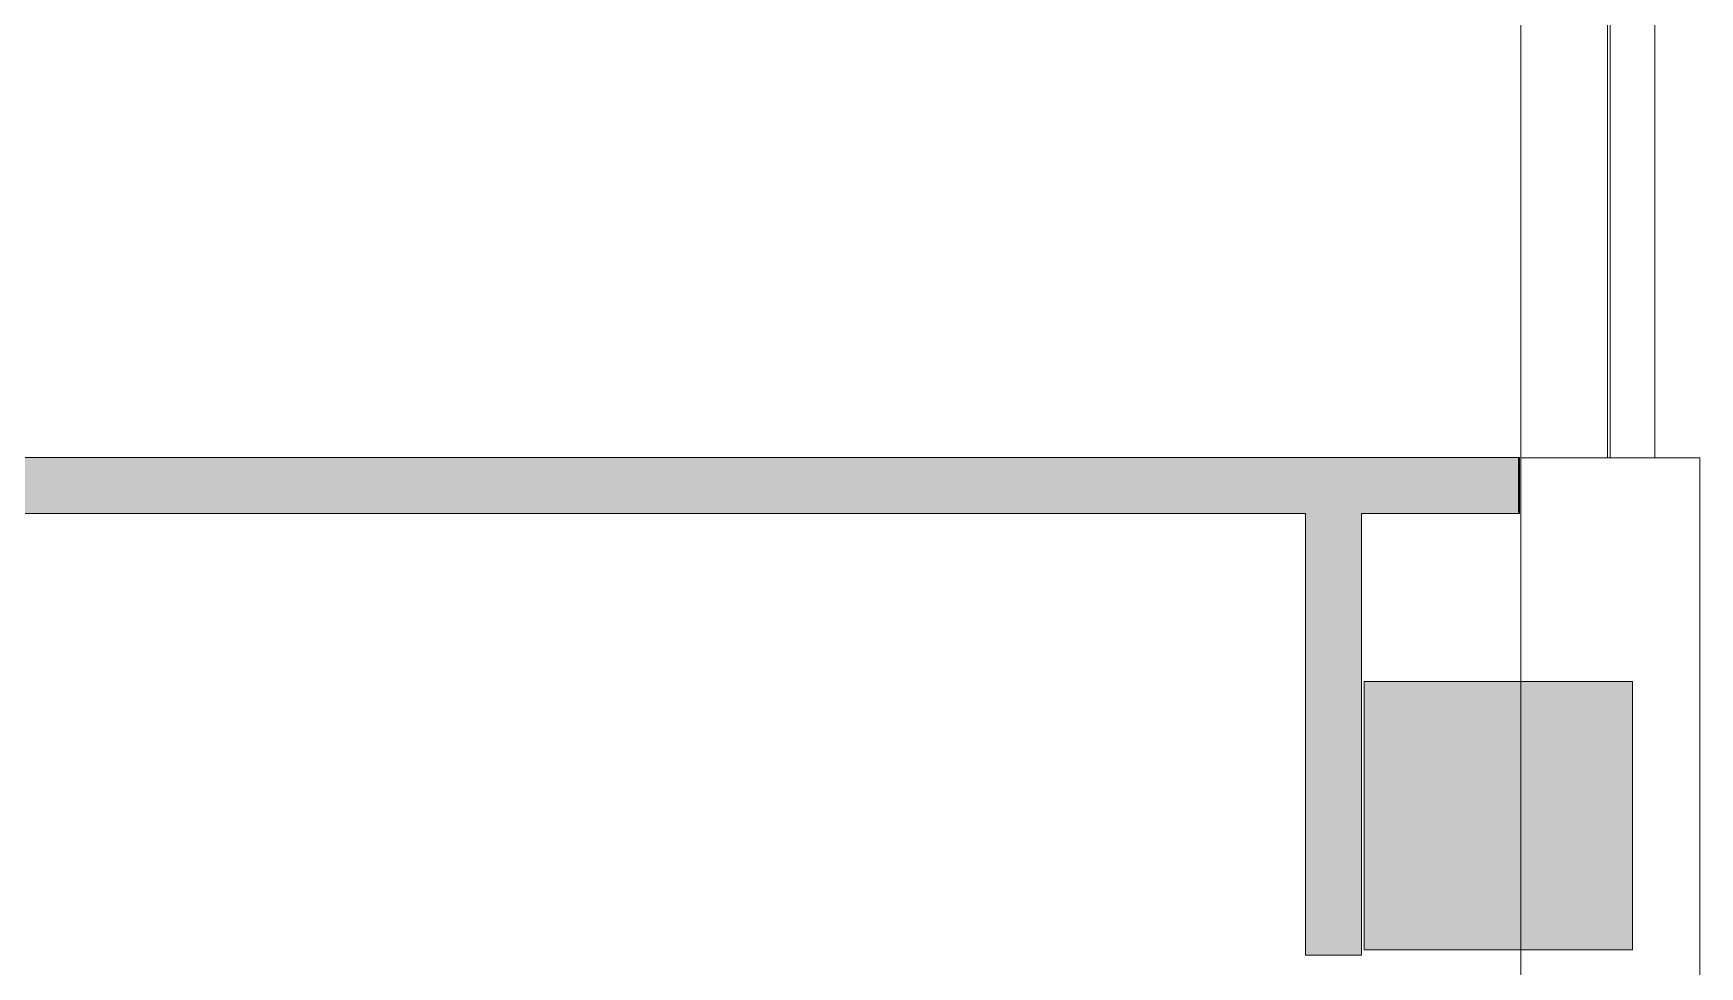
# Model space of a CAD drawing. Header units: inches. Extents: x 0 to 2535, y 0 to 2052.
# Drawn here: x 2378 to 2527, y 982 to 1065.5 of the extents above; entities that cross this region are included whole.
import ezdxf

# ---------------------------------------------------------------- set-up
doc = ezdxf.new("R2010")
doc.units = ezdxf.units.IN
doc.header["$MEASUREMENT"] = 0
for name, color, linetype, lineweight in [('_700_INTERIORS', 7, 'Continuous', 9), ('A-DETL', 90, 'Continuous', 9), ('A-WALL-PATT', 111, 'Continuous', 13), ('B-CL', 7, 'Continuous', 9), ('CORE', 7, 'Continuous', 9), ('I-WALL', 2, 'Continuous', 13), ('S-COLS', 52, 'Continuous', 13), ('Victor Bldg - 7th Floor_LINK_dwg', 8, 'Continuous', 9), ('WINDOWS', 7, 'Continuous', 9)]:
    doc.layers.add(name, color=color, linetype=linetype, lineweight=lineweight)

# ---------------------------------------------------------------- blocks, each defined once
blk = doc.blocks.new('Concrete-Rectangular-Column - 24_ x 24_-6972613-Level 07  POWER _ SIGNAL')
at = {"layer": 'S-COLS', "lineweight": 9}
blk.add_hatch(color=7, dxfattribs=at).paths.add_polyline_path([(12, -12), (12, 12), (-12, 12), (-12, -12)], flags=0)
at = {"layer": 'S-COLS', "color": 8, "lineweight": 20}
for p, q in [((12, 12), (-12, 12)), ((-12, 12), (-12, -12)), ((12, -12), (12, 12)), ((-12, -12), (12, -12))]:
    blk.add_line(p, q, dxfattribs=at)
blk = doc.blocks.new('Victor Bldg - 7th Floor_LINK_dwg-6972240-Level 07  POWER _ SIGNAL')
at = {"layer": '_700_INTERIORS'}
blk.add_line((2510.81, 1022.62), (2510.81, 1027.5), dxfattribs=at)
at = {"layer": 'B-CL', "flags": 128}
blk.add_lwpolyline([(2497, 1007.5), (2521, 1007.5), (2521, 983.5), (2497, 983.5)], close=True, dxfattribs=at)
at = {"layer": 'CORE', "flags": 128}
blk.add_lwpolyline([(2511, 983.5), (2511, 963.5), (2527, 963.5), (2527, 1027.5), (2511, 1027.5), (2511, 1007.5)], dxfattribs=at)
at = {"layer": 'WINDOWS'}
for p, q in [((2511, 1027.5), (2511, 1143.5)), ((2523, 1027.5), (2523, 1143.5)), ((2518.75, 1027.5), (2518.75, 1082.5)), ((2519, 1027.5), (2519, 1082.5))]:
    blk.add_line(p, q, dxfattribs=at)

msp = doc.modelspace()

# ---------------------------------------------------------------- hatches: boundary and pattern name
at = {"layer": 'A-WALL-PATT', "lineweight": 9}
for points in [[(2491.75, 1022.53), (2510.88, 1022.53), (2510.88, 1027.53), (2306.88, 1027.53), (2306.88, 1022.53), (2487.47, 1022.53)], [(2496.75, 983.03), (2496.75, 1022.53), (2491.75, 1022.53), (2491.75, 983.03)]]:
    msp.add_hatch(color=7, dxfattribs=at).paths.add_polyline_path(points, flags=0)

# ---------------------------------------------------------------- linework, layer by layer
at = {"layer": 'A-DETL'}
msp.add_line((2511, 479.5), (2511, 2021.5), dxfattribs=at)
at = {"layer": 'I-WALL', "color": 8, "lineweight": 20}
for p, q in [((2510.88, 1027.53), (2306.88, 1027.53)), ((2510.88, 1022.53), (2510.88, 1027.53)), ((2306.88, 1022.53), (2491.75, 1022.53)), ((2491.75, 1022.53), (2491.75, 983.03)), ((2496.75, 1022.53), (2510.88, 1022.53)), ((2496.75, 983.03), (2496.75, 1022.53)), ((2491.75, 983.03), (2496.75, 983.03))]:
    msp.add_line(p, q, dxfattribs=at)

# ---------------------------------------------------------------- block references
at = {"layer": 'S-COLS', "lineweight": 9}
msp.add_blockref('Concrete-Rectangular-Column - 24_ x 24_-6972613-Level 07  POWER _ SIGNAL', (2509, 995.5), dxfattribs=at)
at = {"layer": 'Victor Bldg - 7th Floor_LINK_dwg', "color": 7}
msp.add_blockref('Victor Bldg - 7th Floor_LINK_dwg-6972240-Level 07  POWER _ SIGNAL', (0, 0), dxfattribs=at)

doc.saveas('drawing.dxf')
